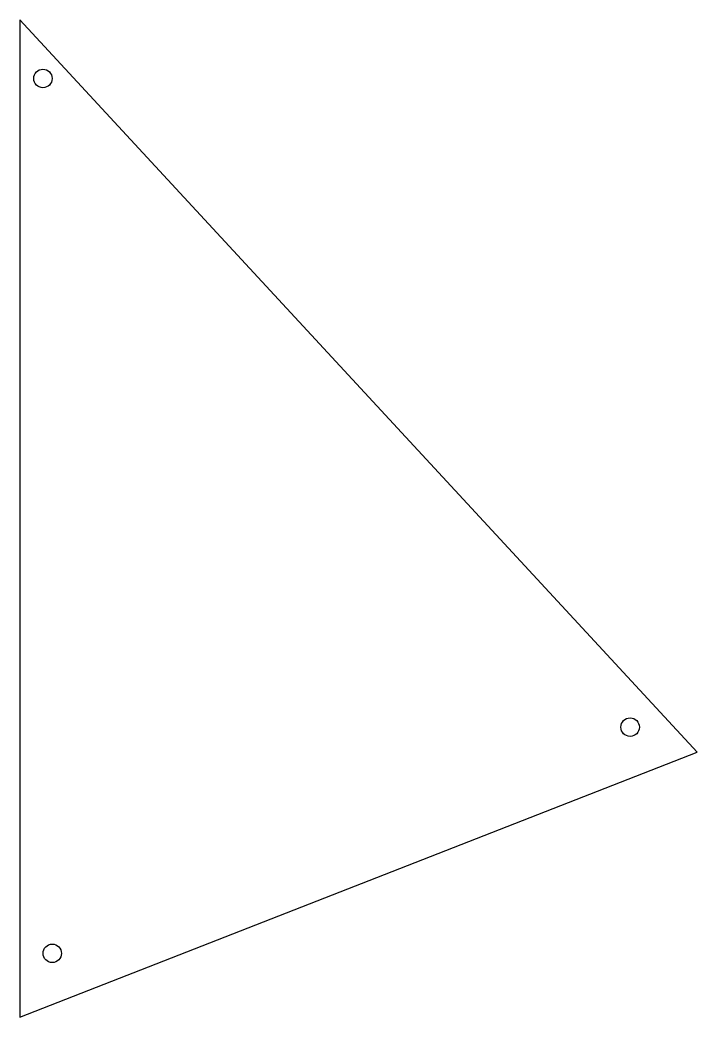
# Model space of a CAD drawing. Header units: millimetres. Extents: x 0 to 73, y 0 to 108.
import ezdxf

# ---------------------------------------------------------------- set-up
doc = ezdxf.new("R2010")
doc.units = ezdxf.units.MM

msp = doc.modelspace()

# ---------------------------------------------------------------- linework, layer by layer
msp.add_lwpolyline([(73.41, 28.74), (0, 108.14), (0, 0)], close=True)
for centre in [(2.49, 101.79), (66.16, 31.44), (3.5, 6.91)]:
    msp.add_circle(centre, 1)

doc.saveas('drawing.dxf')
